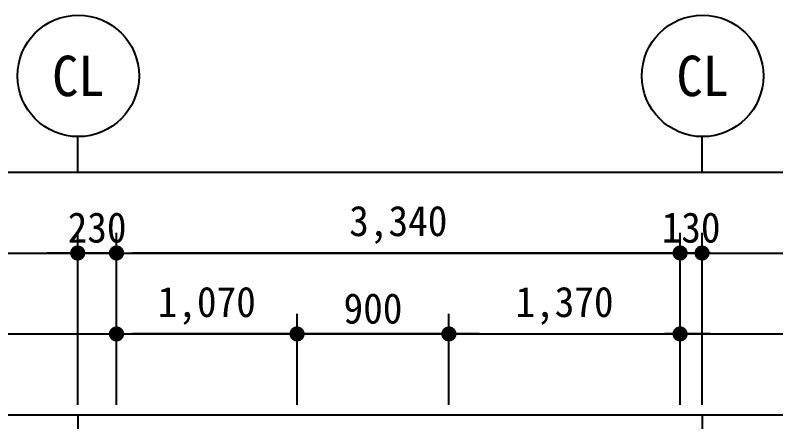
# Model space of a CAD drawing. Header units: millimetres. Extents: x -423835 to -174325, y -1379898 to -1311126.
# Drawn here: x -235901 to -231393, y -1350312 to -1347901 of the extents above; entities that cross this region are included whole.
import ezdxf
from ezdxf.enums import TextEntityAlignment as Align

# ---------------------------------------------------------------- set-up
doc = ezdxf.new("R2010")
doc.units = ezdxf.units.MM
doc.header["$LTSCALE"] = 100
doc.header["$MEASUREMENT"] = 0
doc.header["$PDSIZE"] = -10
doc.layers.get('0').update_dxf_attribs({"linetype": 'CONTINUOUS'})
doc.layers.get('Defpoints').update_dxf_attribs({"color": 153, "linetype": 'CONTINUOUS'})
doc.layers.add('A-AXIS-BUBL', color=7, linetype='CONTINUOUS', lineweight=25)
doc.layers.add('A-XXXX-TXT2', color=3, linetype='CONTINUOUS', lineweight=25)
doc.layers.add('A-DIMS', color=7, linetype='CONTINUOUS')
doc.layers.add('AA-AXIS-LINE-1', color=1, linetype='CONTINUOUS')
doc.styles.add('HY울릉도L', font='')
doc.styles.add('돋움체', font='')
doc.styles.get('HY울릉도L').set_extended_font_data('HYwulM')
doc.styles.get('돋움체').set_extended_font_data('DotumChe')
doc.dimstyles.new('CDIM', dxfattribs={"dimtxt": 3, "dimasz": 1.5, "dimexe": 2, "dimexo": 1, "dimgap": 1, "dimtad": 1, "dimdec": 0, "dimrnd": 0.5, "dimzin": 0, "dimdsep": 32, "dimlunit": 6, "dimtxsty": 'HY울릉도L', "dimblk1": '_CIDOT', "dimblk2": '_CIDOT', "dimsah": 1, "dimcen": 5.5, "dimclrd": 2, "dimclre": 2, "dimclrt": 7, "dimadec": 0, "dimazin": 0, "dimtfac": 1, "dimtdec": 0, "dimtix": 1, "dimtmove": 2, "dimatfit": 1, "dimldrblk": '_CIDOT', "dimfxl": 1, "dimtolj": 1, "dimtzin": 0, "dimlwd": -1, "dimarcsym": 0})

# ---------------------------------------------------------------- blocks, each defined once
blk = doc.blocks.new('A$C028158C4')
at = {"layer": 'A-AXIS-BUBL', "ltscale": 0.2}
blk.add_line((0, 0), (0, 175.2), dxfattribs=at)
blk.add_circle((2.9, 475.4), 300.3, dxfattribs=at)
blk = doc.blocks.new('_CIDOT')
at = {"color": 0, "linetype": 'ByBlock'}
blk.add_line((2, 0), (-1, 0), dxfattribs=at)
at = {"color": 0, "linetype": 'ByBlock', "const_width": 0.5}
blk.add_lwpolyline([(-0.25, 0, 1), (0.25, 0, 1)], format="xyb", close=True, dxfattribs=at)
blk = doc.blocks.new('*D719')
at = {"layer": 'A-DIMS', "lineweight": -2, "transparency": 16777216}
for p, q in [((-235300.4, -1350211.3), (-235300.4, -1349191.3)), ((-231960.4, -1350131.3), (-231960.4, -1349191.3))]:
    blk.add_line(p, q, dxfattribs=at)
at = {"layer": 'A-DIMS', "transparency": 16777216}
blk.add_line((-232050.4, -1349311.3), (-235210.4, -1349311.3), dxfattribs=at)
at = {"layer": 'Defpoints', "color": 0, "transparency": 16777216}
for p in [(-235300.4, -1349311.3), (-231960.4, -1350191.3), (-235300.4, -1350271.3)]:
    blk.add_point(p, dxfattribs=at)
at = {"layer": 'A-DIMS', "transparency": 16777216, "xscale": 90, "yscale": 90, "zscale": 90, "rotation": 180}
blk.add_blockref('_CIDOT', (-235300.4, -1349311.3), dxfattribs=at)
at = {"layer": 'A-DIMS', "transparency": 16777216, "xscale": 90, "yscale": 90, "zscale": 90}
blk.add_blockref('_CIDOT', (-231960.4, -1349311.3), dxfattribs=at)
at = {"layer": 'A-DIMS', "color": 3, "transparency": 16777216, "insert": (-233630.4, -1349144.2), "char_height": 180, "attachment_point": 5, "style": '돋움체'}
blk.add_mtext('\\A1;3,340', dxfattribs=at)
blk = doc.blocks.new('*D720')
at = {"layer": 'A-DIMS', "lineweight": -2, "transparency": 16777216}
for p, q in [((-231960.4, -1350211.3), (-231960.4, -1349191.3)), ((-231830.4, -1350211.3), (-231830.4, -1349191.3))]:
    blk.add_line(p, q, dxfattribs=at)
at = {"layer": 'A-DIMS', "transparency": 16777216}
for p, q in [((-232050.4, -1349311.3), (-232140.4, -1349311.3)), ((-231830.4, -1349311.3), (-231960.4, -1349311.3)), ((-231740.4, -1349311.3), (-231650.4, -1349311.3))]:
    blk.add_line(p, q, dxfattribs=at)
at = {"layer": 'Defpoints', "color": 0, "transparency": 16777216}
for p in [(-231960.4, -1349311.3), (-231960.4, -1350271.3), (-231830.4, -1350271.3)]:
    blk.add_point(p, dxfattribs=at)
at = {"layer": 'A-DIMS', "transparency": 16777216, "xscale": 90, "yscale": 90, "zscale": 90}
blk.add_blockref('_CIDOT', (-231960.4, -1349311.3), dxfattribs=at)
at = {"layer": 'A-DIMS', "transparency": 16777216, "xscale": 90, "yscale": 90, "zscale": 90, "rotation": 180}
blk.add_blockref('_CIDOT', (-231830.4, -1349311.3), dxfattribs=at)
at = {"layer": 'A-DIMS', "color": 3, "transparency": 16777216, "insert": (-231895.4, -1349161.2), "char_height": 180, "attachment_point": 5, "style": '돋움체'}
blk.add_mtext('\\A1;130', dxfattribs=at)
blk = doc.blocks.new('*D721')
at = {"layer": 'A-DIMS', "lineweight": -2, "transparency": 16777216}
for p, q in [((-235530.4, -1350211.3), (-235530.4, -1349191.3)), ((-235300.4, -1350211.3), (-235300.4, -1349191.3))]:
    blk.add_line(p, q, dxfattribs=at)
at = {"layer": 'A-DIMS', "transparency": 16777216}
for p, q in [((-235620.4, -1349311.3), (-235710.4, -1349311.3)), ((-235300.4, -1349311.3), (-235530.4, -1349311.3)), ((-235210.4, -1349311.3), (-235120.4, -1349311.3))]:
    blk.add_line(p, q, dxfattribs=at)
at = {"layer": 'Defpoints', "color": 0, "transparency": 16777216}
for p in [(-235530.4, -1349311.3), (-235530.4, -1350271.3), (-235300.4, -1350271.3)]:
    blk.add_point(p, dxfattribs=at)
at = {"layer": 'A-DIMS', "transparency": 16777216, "xscale": 90, "yscale": 90, "zscale": 90}
blk.add_blockref('_CIDOT', (-235530.4, -1349311.3), dxfattribs=at)
at = {"layer": 'A-DIMS', "transparency": 16777216, "xscale": 90, "yscale": 90, "zscale": 90, "rotation": 180}
blk.add_blockref('_CIDOT', (-235300.4, -1349311.3), dxfattribs=at)
at = {"layer": 'A-DIMS', "color": 3, "transparency": 16777216, "insert": (-235415.4, -1349161.2), "char_height": 180, "attachment_point": 5, "style": '돋움체'}
blk.add_mtext('\\A1;230', dxfattribs=at)
blk = doc.blocks.new('*D944')
at = {"layer": 'A-DIMS', "lineweight": -2, "transparency": 16777216}
for p, q in [((-235300.4, -1350211.3), (-235300.4, -1349671.3)), ((-234230.4, -1350211.3), (-234230.4, -1349671.3))]:
    blk.add_line(p, q, dxfattribs=at)
at = {"layer": 'A-DIMS', "transparency": 16777216}
blk.add_line((-234320.4, -1349791.3), (-235210.4, -1349791.3), dxfattribs=at)
at = {"layer": 'Defpoints', "color": 0, "transparency": 16777216}
for p in [(-235300.4, -1349791.3), (-235300.4, -1350271.3), (-234230.4, -1350271.3)]:
    blk.add_point(p, dxfattribs=at)
at = {"layer": 'A-DIMS', "transparency": 16777216, "xscale": 90, "yscale": 90, "zscale": 90, "rotation": 180}
blk.add_blockref('_CIDOT', (-235300.4, -1349791.3), dxfattribs=at)
at = {"layer": 'A-DIMS', "transparency": 16777216, "xscale": 90, "yscale": 90, "zscale": 90}
blk.add_blockref('_CIDOT', (-234230.4, -1349791.3), dxfattribs=at)
at = {"layer": 'A-DIMS', "color": 3, "transparency": 16777216, "insert": (-234765.4, -1349624.2), "char_height": 180, "attachment_point": 5, "style": '돋움체'}
blk.add_mtext('\\A1;1,070', dxfattribs=at)
blk = doc.blocks.new('*D945')
at = {"layer": 'A-DIMS', "lineweight": -2, "transparency": 16777216}
for p, q in [((-234230.4, -1350211.3), (-234230.4, -1349671.3)), ((-233330.4, -1350211.3), (-233330.4, -1349671.3))]:
    blk.add_line(p, q, dxfattribs=at)
at = {"layer": 'A-DIMS', "transparency": 16777216}
blk.add_line((-233420.4, -1349791.3), (-234140.4, -1349791.3), dxfattribs=at)
at = {"layer": 'Defpoints', "color": 0, "transparency": 16777216}
for p in [(-234230.4, -1349791.3), (-234230.4, -1350271.3), (-233330.4, -1350271.3)]:
    blk.add_point(p, dxfattribs=at)
at = {"layer": 'A-DIMS', "transparency": 16777216, "xscale": 90, "yscale": 90, "zscale": 90, "rotation": 180}
blk.add_blockref('_CIDOT', (-234230.4, -1349791.3), dxfattribs=at)
at = {"layer": 'A-DIMS', "transparency": 16777216, "xscale": 90, "yscale": 90, "zscale": 90}
blk.add_blockref('_CIDOT', (-233330.4, -1349791.3), dxfattribs=at)
at = {"layer": 'A-DIMS', "color": 3, "transparency": 16777216, "insert": (-233780.4, -1349641.2), "char_height": 180, "attachment_point": 5, "style": '돋움체'}
blk.add_mtext('\\A1;900', dxfattribs=at)
blk = doc.blocks.new('*D946')
at = {"layer": 'A-DIMS', "lineweight": -2, "transparency": 16777216}
for p, q in [((-233330.4, -1350211.3), (-233330.4, -1349671.3)), ((-231960.4, -1350211.3), (-231960.4, -1349671.3))]:
    blk.add_line(p, q, dxfattribs=at)
at = {"layer": 'A-DIMS', "transparency": 16777216}
blk.add_line((-233240.4, -1349791.3), (-232050.4, -1349791.3), dxfattribs=at)
at = {"layer": 'Defpoints', "color": 0, "transparency": 16777216}
for p in [(-231960.4, -1349791.3), (-233330.4, -1350271.3), (-231960.4, -1350271.3)]:
    blk.add_point(p, dxfattribs=at)
at = {"layer": 'A-DIMS', "transparency": 16777216, "xscale": 90, "yscale": 90, "zscale": 90, "rotation": 180}
blk.add_blockref('_CIDOT', (-233330.4, -1349791.3), dxfattribs=at)
at = {"layer": 'A-DIMS', "transparency": 16777216, "xscale": 90, "yscale": 90, "zscale": 90}
blk.add_blockref('_CIDOT', (-231960.4, -1349791.3), dxfattribs=at)
at = {"layer": 'A-DIMS', "color": 3, "transparency": 16777216, "insert": (-232645.4, -1349624.2), "char_height": 180, "attachment_point": 5, "style": '돋움체'}
blk.add_mtext('\\A1;1,370', dxfattribs=at)

msp = doc.modelspace()

# ---------------------------------------------------------------- linework, layer by layer
at = {"layer": 'AA-AXIS-LINE-1'}
for p, q in [((-235530.4, -1350271.3), (-235530.4, -1353849.1)), ((-231830.4, -1350271.3), (-231830.4, -1353849.1))]:
    msp.add_line(p, q, dxfattribs=at)
at = {"layer": 'Defpoints'}
for p, q in [((-237590.4, -1348831.3), (-230050.4, -1348831.3)), ((-237590.4, -1349311.3), (-230050.4, -1349311.3)), ((-237590.4, -1349791.3), (-230050.4, -1349791.3)), ((-237590.4, -1350271.3), (-230050.4, -1350271.3))]:
    msp.add_line(p, q, dxfattribs=at)

# ---------------------------------------------------------------- block references
at = {"xscale": 1.198871389330295, "yscale": 1.198871389330295, "zscale": 1.198871389330295}
for p in [(-235530.4, -1348831.3), (-231830.4, -1348831.3)]:
    msp.add_blockref('A$C028158C4', p, dxfattribs=at)

# ---------------------------------------------------------------- texts
at = {"layer": 'A-XXXX-TXT2', "ltscale": 0.2, "style": '돋움체'}
for p in [(-235526.9, -1348261.3), (-231826.9, -1348261.3)]:
    msp.add_text('CL', height=240, dxfattribs=at).set_placement(p, align=Align.MIDDLE)

# ---------------------------------------------------------------- dimensions: what is measured, and where the dimension line sits
at = {"layer": 'A-DIMS'}
for base, p1, p2, picture, middle in [((-235300.4, -1349311.3), (-231960.4, -1350191.3), (-235300.4, -1350271.3), '*D719', (-233630.4, -1349144.2)), ((-235530.4, -1349311.3), (-235300.4, -1350271.3), (-235530.4, -1350271.3), '*D721', (-235415.4, -1349161.2)), ((-231960.4, -1349311.3), (-231830.4, -1350271.3), (-231960.4, -1350271.3), '*D720', (-231895.4, -1349161.2)), ((-235300.4, -1349791.3), (-234230.4, -1350271.3), (-235300.4, -1350271.3), '*D944', (-234765.4, -1349624.2)), ((-234230.4, -1349791.3), (-233330.4, -1350271.3), (-234230.4, -1350271.3), '*D945', (-233780.4, -1349641.2))]:
    dim = msp.add_linear_dim(base=base, p1=p1, p2=p2, dimstyle='CDIM', override={"dimscale": 60, "dimtxsty": '돋움체', "dimclrd": 256, "dimclre": 256, "dimclrt": 3}, dxfattribs=at)
    dim.commit()
    dim.dimension.update_dxf_attribs({"geometry": picture, "text_midpoint": middle})
dim = msp.add_linear_dim(base=(-231960.4, -1349791.3), p1=(-233330.4, -1350271.3), p2=(-231960.4, -1350271.3), angle=180, dimstyle='CDIM', override={"dimscale": 60, "dimtxsty": '돋움체', "dimclrd": 256, "dimclre": 256, "dimclrt": 3}, dxfattribs=at)
dim.commit()
dim.dimension.update_dxf_attribs({"geometry": '*D946', "text_midpoint": (-232645.4, -1349624.2)})

doc.saveas('drawing.dxf')
